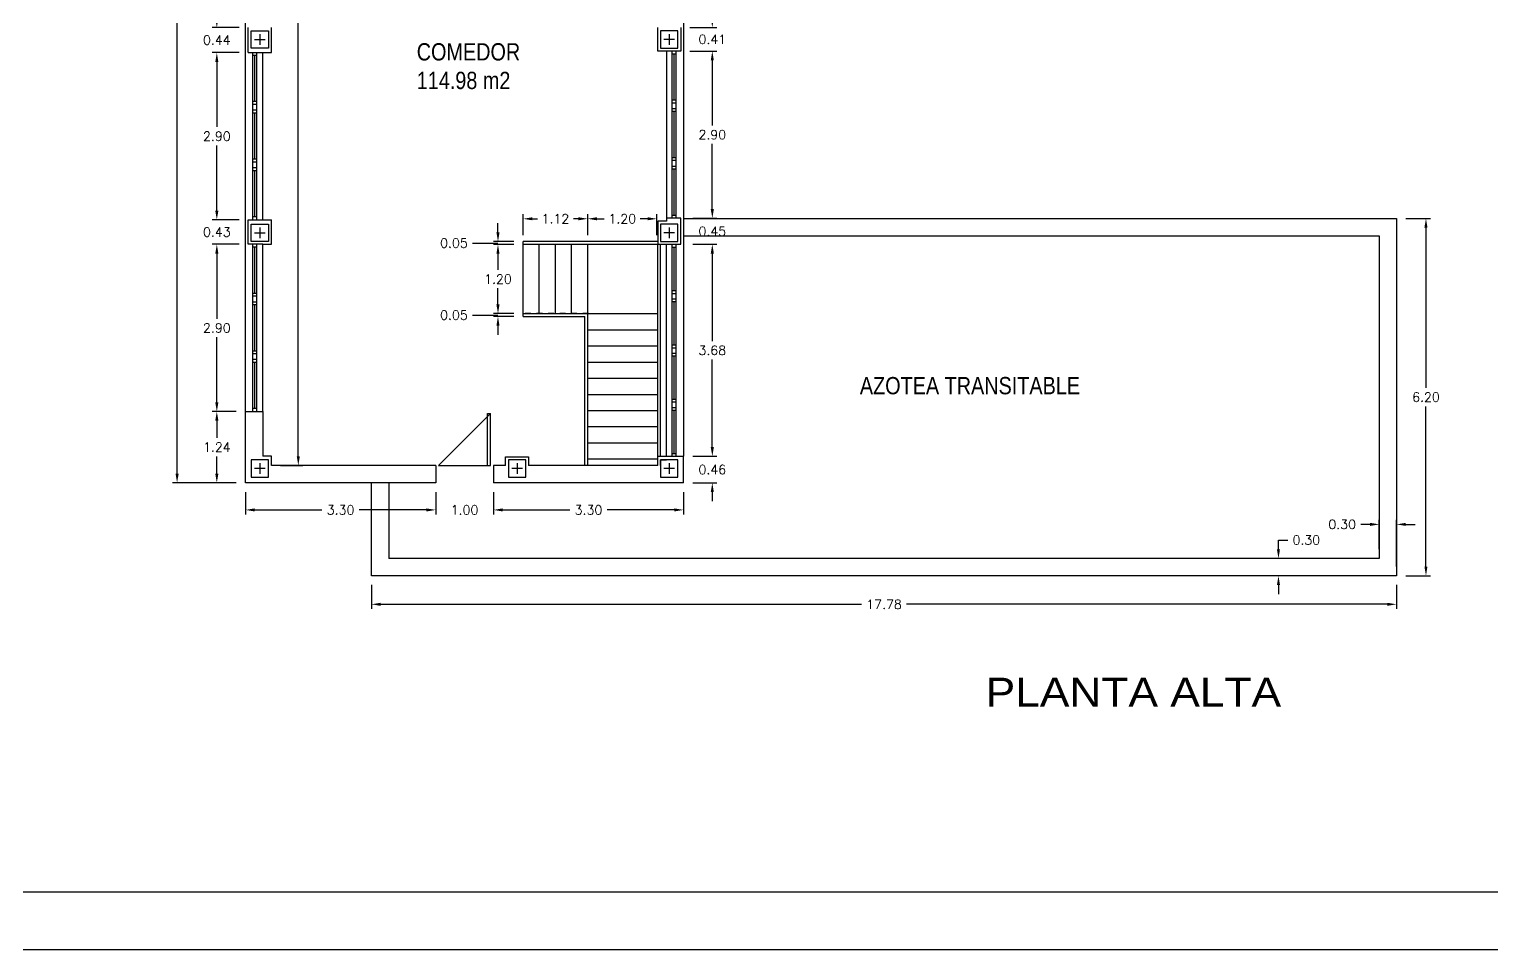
# Model space of a CAD drawing. Header units: millimetres. Extents: x 221.2 to 305.3, y 141.3 to 200.7.
# Drawn here: x 246.61 to 271.97, y 141.31 to 157.28 of the extents above; entities that cross this region are included whole.
import ezdxf
from ezdxf.enums import TextEntityAlignment as Align

# ---------------------------------------------------------------- set-up
doc = ezdxf.new("R2010")
doc.units = ezdxf.units.MM
doc.linetypes.add('TRAZOS', pattern=[0.75, 0.5, -0.25])
for name, color, linetype in [('01', 9, 'Continuous'), ('015', 1, 'Continuous'), ('018', 3, 'Continuous'), ('02', 2, 'Continuous'), ('06', 6, 'Continuous'), ('COTAS', 7, 'Continuous'), ('LINEA', 3, 'Continuous'), ('MUROS', 2, 'Continuous'), ('PILARES', 2, 'Continuous'), ('PUERTAS', 3, 'Continuous'), ('TEXTOS', 7, 'Continuous'), ('VENTANAS', 9, 'Continuous')]:
    doc.layers.add(name, color=color, linetype=linetype)
doc.styles.add('MJ', font='techl___.ttf')
doc.styles.add('SMALL', font='ARIAL.TTF', dxfattribs={"height": 0.1})
doc.styles.get("Standard").update_dxf_attribs({"font": 'romans.shx'})
doc.dimstyles.new('ANTONIO', dxfattribs={"dimscale": 0.1, "dimtxt": 1.6, "dimasz": 1.6, "dimexe": 0.8, "dimexo": 1.6, "dimgap": 0.8, "dimtad": 0, "dimtih": 1, "dimtoh": 1, "dimzin": 0, "dimdsep": 46, "dimtxsty": 'Standard', "dimcen": 0.5, "dimclrd": 1, "dimclre": 1, "dimclrt": 7, "dimadec": 0, "dimazin": 0, "dimtfac": 1, "dimtofl": 0, "dimtmove": 0, "dimatfit": 3, "dimfxl": 1, "dimtolj": 1, "dimtzin": 0, "dimarcsym": 0})

# ---------------------------------------------------------------- blocks, each defined once
blk = doc.blocks.new('A1H')
at = {"layer": '015'}
blk.add_lwpolyline([(-831, -10), (-831, 584), (10, 584), (10, -10)], close=True, dxfattribs=at)
at = {"layer": '06'}
blk.add_lwpolyline([(-806, 0), (-806, 574), (0, 574), (0, 0)], close=True, dxfattribs=at)
blk = doc.blocks.new('*D26')
at = {"layer": 'COTAS', "color": 1, "linetype": 'Continuous', "lineweight": -2, "ltscale": 0.07}
for p, q in [((250.246, 156.875), (249.78, 156.875)), ((249.86, 156.715), (249.86, 155.585)), ((249.86, 154.135), (249.86, 155.265)), ((250.246, 153.975), (249.78, 153.975))]:
    blk.add_line(p, q, dxfattribs=at)
at = {"layer": 'COTAS', "color": 1}
for points in [[(249.887, 156.715), (249.833, 156.715), (249.86, 156.875)], [(249.833, 154.135), (249.887, 154.135), (249.86, 153.975)]]:
    blk.add_solid(points, dxfattribs=at)
at = {"layer": 'Defpoints', "color": 0}
for p in [(250.406, 156.875), (249.86, 153.975), (250.406, 153.975)]:
    blk.add_point(p, dxfattribs=at)
at = {"layer": 'COTAS', "color": 7, "insert": (249.86, 155.425), "char_height": 0.16, "attachment_point": 5}
blk.add_mtext('\\A1;2.90', dxfattribs=at)
blk = doc.blocks.new('*D27')
at = {"layer": 'COTAS', "color": 1, "linetype": 'Continuous', "lineweight": -2, "ltscale": 0.07}
for p, q in [((250.246, 153.549), (249.78, 153.549)), ((249.86, 153.389), (249.86, 152.258)), ((249.86, 150.808), (249.86, 151.938)), ((250.196, 150.648), (249.78, 150.648))]:
    blk.add_line(p, q, dxfattribs=at)
at = {"layer": 'COTAS', "color": 1}
for points in [[(249.887, 153.389), (249.833, 153.389), (249.86, 153.549)], [(249.833, 150.808), (249.887, 150.808), (249.86, 150.648)]]:
    blk.add_solid(points, dxfattribs=at)
at = {"layer": 'Defpoints', "color": 0}
for p in [(250.406, 153.549), (249.86, 150.648), (250.356, 150.648)]:
    blk.add_point(p, dxfattribs=at)
at = {"layer": 'COTAS', "color": 7, "insert": (249.86, 152.098), "char_height": 0.16, "attachment_point": 5}
blk.add_mtext('\\A1;2.90', dxfattribs=at)
blk = doc.blocks.new('*D28')
at = {"layer": 'COTAS', "color": 1, "linetype": 'Continuous', "lineweight": -2, "ltscale": 0.07}
for p, q in [((250.196, 150.648), (249.78, 150.648)), ((249.86, 150.488), (249.86, 150.19)), ((249.86, 149.571), (249.86, 149.87)), ((250.196, 149.411), (249.78, 149.411))]:
    blk.add_line(p, q, dxfattribs=at)
at = {"layer": 'COTAS', "color": 1}
for points in [[(249.887, 150.488), (249.833, 150.488), (249.86, 150.648)], [(249.833, 149.571), (249.887, 149.571), (249.86, 149.411)]]:
    blk.add_solid(points, dxfattribs=at)
at = {"layer": 'Defpoints', "color": 0}
for p in [(250.356, 150.648), (249.86, 149.411), (250.356, 149.411)]:
    blk.add_point(p, dxfattribs=at)
at = {"layer": 'COTAS', "color": 7, "insert": (249.86, 150.03), "char_height": 0.16, "attachment_point": 5}
blk.add_mtext('\\A1;1.24', dxfattribs=at)
blk = doc.blocks.new('*D29')
at = {"layer": 'COTAS', "color": 1, "linetype": 'Continuous', "lineweight": -2, "ltscale": 0.07}
for p, q in [((254.656, 149.251), (254.656, 148.861)), ((257.956, 149.251), (257.956, 148.861)), ((254.816, 148.941), (255.982, 148.941)), ((257.796, 148.941), (256.63, 148.941))]:
    blk.add_line(p, q, dxfattribs=at)
at = {"layer": 'COTAS', "color": 1}
for points in [[(254.816, 148.967), (254.816, 148.914), (254.656, 148.941)], [(257.796, 148.914), (257.796, 148.967), (257.956, 148.941)]]:
    blk.add_solid(points, dxfattribs=at)
at = {"layer": 'Defpoints', "color": 0}
for p in [(254.656, 149.411), (257.956, 149.411), (254.656, 148.941)]:
    blk.add_point(p, dxfattribs=at)
at = {"layer": 'COTAS', "color": 7, "insert": (256.306, 148.941), "char_height": 0.16, "attachment_point": 5}
blk.add_mtext('\\A1;3.30', dxfattribs=at)
blk = doc.blocks.new('*D30')
at = {"layer": 'COTAS', "color": 1, "linetype": 'Continuous', "lineweight": -2, "ltscale": 0.07}
for p, q in [((253.656, 149.251), (253.656, 148.861)), ((254.656, 149.251), (254.656, 148.861)), ((253.496, 148.941), (253.336, 148.941)), ((254.816, 148.941), (254.976, 148.941))]:
    blk.add_line(p, q, dxfattribs=at)
at = {"layer": 'COTAS', "color": 1}
for points in [[(253.496, 148.914), (253.496, 148.967), (253.656, 148.941)], [(254.816, 148.967), (254.816, 148.914), (254.656, 148.941)]]:
    blk.add_solid(points, dxfattribs=at)
at = {"layer": 'Defpoints', "color": 0}
for p in [(253.656, 149.411), (254.656, 149.411), (253.656, 148.941)]:
    blk.add_point(p, dxfattribs=at)
at = {"layer": 'COTAS', "color": 7, "insert": (254.156, 148.941), "char_height": 0.16, "attachment_point": 5}
blk.add_mtext('\\A1;1.00', dxfattribs=at)
blk = doc.blocks.new('*D31')
at = {"layer": 'COTAS', "color": 1, "linetype": 'Continuous', "lineweight": -2, "ltscale": 0.07}
for p, q in [((250.356, 149.251), (250.356, 148.861)), ((253.656, 149.251), (253.656, 148.861)), ((250.516, 148.941), (251.682, 148.941)), ((253.496, 148.941), (252.33, 148.941))]:
    blk.add_line(p, q, dxfattribs=at)
at = {"layer": 'COTAS', "color": 1}
for points in [[(250.516, 148.967), (250.516, 148.914), (250.356, 148.941)], [(253.496, 148.914), (253.496, 148.967), (253.656, 148.941)]]:
    blk.add_solid(points, dxfattribs=at)
at = {"layer": 'Defpoints', "color": 0}
for p in [(250.356, 149.411), (253.656, 149.411), (250.356, 148.941)]:
    blk.add_point(p, dxfattribs=at)
at = {"layer": 'COTAS', "color": 7, "insert": (252.006, 148.941), "char_height": 0.16, "attachment_point": 5}
blk.add_mtext('\\A1;3.30', dxfattribs=at)
blk = doc.blocks.new('*D32')
at = {"layer": 'COTAS', "color": 1, "linetype": 'Continuous', "lineweight": -2, "ltscale": 0.07}
for p, q in [((258.453, 157.471), (258.453, 157.631)), ((258.066, 157.311), (258.533, 157.311)), ((258.066, 156.901), (258.533, 156.901)), ((258.453, 156.741), (258.453, 156.581))]:
    blk.add_line(p, q, dxfattribs=at)
at = {"layer": 'COTAS', "color": 1}
for points in [[(258.426, 157.471), (258.48, 157.471), (258.453, 157.311)], [(258.48, 156.741), (258.426, 156.741), (258.453, 156.901)]]:
    blk.add_solid(points, dxfattribs=at)
at = {"layer": 'Defpoints', "color": 0}
for p in [(257.906, 157.311), (258.453, 157.311), (257.906, 156.901)]:
    blk.add_point(p, dxfattribs=at)
at = {"layer": 'COTAS', "color": 7, "insert": (258.453, 157.106), "char_height": 0.16, "attachment_point": 5}
blk.add_mtext('\\A1;0.41', dxfattribs=at)
blk = doc.blocks.new('*D41')
at = {"layer": 'COTAS', "color": 1, "linetype": 'Continuous', "lineweight": -2, "ltscale": 0.07}
for p, q in [((250.196, 167.311), (249.091, 167.311)), ((249.171, 167.151), (249.171, 158.521)), ((249.171, 149.571), (249.171, 158.201)), ((250.196, 149.411), (249.091, 149.411))]:
    blk.add_line(p, q, dxfattribs=at)
at = {"layer": 'COTAS', "color": 1}
for points in [[(249.198, 167.151), (249.144, 167.151), (249.171, 167.311)], [(249.144, 149.571), (249.198, 149.571), (249.171, 149.411)]]:
    blk.add_solid(points, dxfattribs=at)
at = {"layer": 'Defpoints', "color": 0}
for p in [(250.356, 167.311), (249.171, 149.411), (250.356, 149.411)]:
    blk.add_point(p, dxfattribs=at)
at = {"layer": 'COTAS', "color": 7, "insert": (249.171, 158.361), "char_height": 0.16, "attachment_point": 5}
blk.add_mtext('\\A1;17.90', dxfattribs=at)
blk = doc.blocks.new('*D42')
at = {"layer": 'COTAS', "color": 1, "linetype": 'Continuous', "lineweight": -2, "ltscale": 0.07}
for p, q in [((252.541, 147.638), (252.541, 147.223)), ((270.32, 147.638), (270.32, 147.223)), ((252.701, 147.303), (261.042, 147.303)), ((270.16, 147.303), (261.82, 147.303))]:
    blk.add_line(p, q, dxfattribs=at)
at = {"layer": 'COTAS', "color": 1}
for points in [[(252.701, 147.329), (252.701, 147.276), (252.541, 147.303)], [(270.16, 147.276), (270.16, 147.329), (270.32, 147.303)]]:
    blk.add_solid(points, dxfattribs=at)
at = {"layer": 'Defpoints', "color": 0}
for p in [(252.541, 147.798), (270.32, 147.798), (270.32, 147.303)]:
    blk.add_point(p, dxfattribs=at)
at = {"layer": 'COTAS', "color": 7, "insert": (261.431, 147.303), "char_height": 0.16, "attachment_point": 5}
blk.add_mtext('\\A1;17.78', dxfattribs=at)
blk = doc.blocks.new('*D43')
at = {"layer": 'COTAS', "color": 1, "linetype": 'Continuous', "lineweight": -2, "ltscale": 0.07}
for p, q in [((270.48, 153.999), (270.91, 153.999)), ((270.83, 153.839), (270.83, 151.058)), ((270.83, 147.958), (270.83, 150.738)), ((270.48, 147.798), (270.91, 147.798))]:
    blk.add_line(p, q, dxfattribs=at)
at = {"layer": 'COTAS', "color": 1}
for points in [[(270.856, 153.839), (270.803, 153.839), (270.83, 153.999)], [(270.803, 147.958), (270.856, 147.958), (270.83, 147.798)]]:
    blk.add_solid(points, dxfattribs=at)
at = {"layer": 'Defpoints', "color": 0}
for p in [(270.32, 153.999), (270.83, 153.999), (270.32, 147.798)]:
    blk.add_point(p, dxfattribs=at)
at = {"layer": 'COTAS', "color": 7, "insert": (270.83, 150.898), "char_height": 0.16, "attachment_point": 5}
blk.add_mtext('\\A1;6.20', dxfattribs=at)
blk = doc.blocks.new('*D44')
at = {"layer": 'COTAS', "color": 1, "linetype": 'Continuous', "lineweight": -2, "ltscale": 0.07}
for p, q in [((269.86, 148.69), (269.7, 148.69)), ((270.02, 148.258), (270.02, 148.77)), ((270.32, 147.958), (270.32, 148.77)), ((270.48, 148.69), (270.64, 148.69))]:
    blk.add_line(p, q, dxfattribs=at)
at = {"layer": 'COTAS', "color": 1}
for points in [[(269.86, 148.663), (269.86, 148.716), (270.02, 148.69)], [(270.48, 148.716), (270.48, 148.663), (270.32, 148.69)]]:
    blk.add_solid(points, dxfattribs=at)
at = {"layer": 'Defpoints', "color": 0}
for p in [(270.02, 148.69), (270.02, 148.098), (270.32, 147.798)]:
    blk.add_point(p, dxfattribs=at)
at = {"layer": 'COTAS', "color": 7, "insert": (269.377, 148.69), "char_height": 0.16, "attachment_point": 5}
blk.add_mtext('\\A1;0.30', dxfattribs=at)
blk = doc.blocks.new('*D45')
at = {"layer": 'COTAS', "color": 1, "linetype": 'Continuous', "lineweight": -2, "ltscale": 0.07}
for p, q in [((268.272, 148.418), (268.432, 148.418)), ((268.272, 148.258), (268.272, 148.418)), ((269.86, 148.098), (268.192, 148.098)), ((270.16, 147.798), (268.192, 147.798)), ((268.272, 147.638), (268.272, 147.478))]:
    blk.add_line(p, q, dxfattribs=at)
at = {"layer": 'COTAS', "color": 1}
for points in [[(268.245, 148.258), (268.298, 148.258), (268.272, 148.098)], [(268.298, 147.638), (268.245, 147.638), (268.272, 147.798)]]:
    blk.add_solid(points, dxfattribs=at)
at = {"layer": 'Defpoints', "color": 0}
for p in [(268.272, 148.098), (270.02, 148.098), (270.32, 147.798)]:
    blk.add_point(p, dxfattribs=at)
at = {"layer": 'COTAS', "color": 7, "insert": (268.755, 148.418), "char_height": 0.16, "attachment_point": 5}
blk.add_mtext('\\A1;0.30', dxfattribs=at)
blk = doc.blocks.new('*D46')
at = {"layer": 'COTAS', "color": 1, "linetype": 'Continuous', "lineweight": -2, "ltscale": 0.07}
for p, q in [((251.016, 167.011), (251.353, 167.011)), ((251.273, 166.851), (251.273, 158.521)), ((251.273, 149.871), (251.273, 158.201)), ((250.966, 149.711), (251.353, 149.711))]:
    blk.add_line(p, q, dxfattribs=at)
at = {"layer": 'COTAS', "color": 1}
for points in [[(251.299, 166.851), (251.246, 166.851), (251.273, 167.011)], [(251.246, 149.871), (251.299, 149.871), (251.273, 149.711)]]:
    blk.add_solid(points, dxfattribs=at)
at = {"layer": 'Defpoints', "color": 0}
for p in [(250.856, 167.011), (250.806, 149.711), (251.273, 149.711)]:
    blk.add_point(p, dxfattribs=at)
at = {"layer": 'COTAS', "color": 7, "insert": (251.273, 158.361), "char_height": 0.16, "attachment_point": 5}
blk.add_mtext('\\A1;17.30', dxfattribs=at)
blk = doc.blocks.new('*D48')
at = {"layer": 'COTAS', "color": 1, "linetype": 'Continuous', "lineweight": -2, "ltscale": 0.07}
for p, q in [((255.012, 153.546), (254.656, 153.546)), ((254.736, 153.386), (254.736, 153.106)), ((254.736, 152.506), (254.736, 152.786)), ((255.012, 152.346), (254.656, 152.346))]:
    blk.add_line(p, q, dxfattribs=at)
at = {"layer": 'COTAS', "color": 1}
for points in [[(254.763, 153.386), (254.709, 153.386), (254.736, 153.546)], [(254.709, 152.506), (254.763, 152.506), (254.736, 152.346)]]:
    blk.add_solid(points, dxfattribs=at)
at = {"layer": 'Defpoints', "color": 0}
for p in [(254.736, 153.546), (255.172, 153.546), (255.172, 152.346)]:
    blk.add_point(p, dxfattribs=at)
at = {"layer": 'COTAS', "color": 7, "insert": (254.736, 152.946), "char_height": 0.16, "attachment_point": 5}
blk.add_mtext('\\A1;1.20', dxfattribs=at)
blk = doc.blocks.new('*D49')
at = {"layer": 'COTAS', "color": 1, "linetype": 'Continuous', "lineweight": -2, "ltscale": 0.07}
for p, q in [((254.736, 153.756), (254.736, 153.916)), ((254.296, 153.571), (254.456, 153.571)), ((254.456, 153.571), (254.736, 153.571)), ((255.012, 153.596), (254.656, 153.596)), ((255.012, 153.546), (254.656, 153.546)), ((254.736, 153.386), (254.736, 153.226))]:
    blk.add_line(p, q, dxfattribs=at)
at = {"layer": 'COTAS', "color": 1}
for points in [[(254.709, 153.756), (254.763, 153.756), (254.736, 153.596)], [(254.763, 153.386), (254.709, 153.386), (254.736, 153.546)]]:
    blk.add_solid(points, dxfattribs=at)
at = {"layer": 'Defpoints', "color": 0}
for p in [(254.736, 153.596), (255.172, 153.596), (255.172, 153.546)]:
    blk.add_point(p, dxfattribs=at)
at = {"layer": 'COTAS', "color": 7, "insert": (253.972, 153.571), "char_height": 0.16, "attachment_point": 5}
blk.add_mtext('\\A1;0.05', dxfattribs=at)
blk = doc.blocks.new('*D50')
at = {"layer": 'COTAS', "color": 1, "linetype": 'Continuous', "lineweight": -2, "ltscale": 0.07}
for p, q in [((255.172, 153.706), (255.172, 154.072)), ((255.332, 153.992), (255.419, 153.992)), ((256.132, 153.992), (256.044, 153.992)), ((256.292, 153.706), (256.292, 154.072))]:
    blk.add_line(p, q, dxfattribs=at)
at = {"layer": 'COTAS', "color": 1}
for points in [[(255.332, 154.019), (255.332, 153.966), (255.172, 153.992)], [(256.132, 153.966), (256.132, 154.019), (256.292, 153.992)]]:
    blk.add_solid(points, dxfattribs=at)
at = {"layer": 'Defpoints', "color": 0}
for p in [(256.292, 153.992), (255.172, 153.546), (256.292, 153.546)]:
    blk.add_point(p, dxfattribs=at)
at = {"layer": 'COTAS', "color": 7, "insert": (255.732, 153.992), "char_height": 0.16, "attachment_point": 5}
blk.add_mtext('\\A1;1.12', dxfattribs=at)
blk = doc.blocks.new('*D51')
at = {"layer": 'COTAS', "color": 1, "linetype": 'Continuous', "lineweight": -2, "ltscale": 0.07}
for p, q in [((256.292, 153.706), (256.292, 154.072)), ((256.452, 153.992), (256.579, 153.992)), ((257.332, 153.992), (257.204, 153.992)), ((257.492, 153.706), (257.492, 154.072))]:
    blk.add_line(p, q, dxfattribs=at)
at = {"layer": 'COTAS', "color": 1}
for points in [[(256.452, 154.019), (256.452, 153.966), (256.292, 153.992)], [(257.332, 153.966), (257.332, 154.019), (257.492, 153.992)]]:
    blk.add_solid(points, dxfattribs=at)
at = {"layer": 'Defpoints', "color": 0}
for p in [(257.492, 153.992), (256.292, 153.546), (257.492, 153.546)]:
    blk.add_point(p, dxfattribs=at)
at = {"layer": 'COTAS', "color": 7, "insert": (256.892, 153.992), "char_height": 0.16, "attachment_point": 5}
blk.add_mtext('\\A1;1.20', dxfattribs=at)
blk = doc.blocks.new('*D146')
at = {"layer": 'COTAS', "color": 1, "linetype": 'Continuous', "lineweight": -2, "ltscale": 0.07}
for p, q in [((249.86, 157.471), (249.86, 157.631)), ((250.246, 157.311), (249.78, 157.311)), ((250.246, 156.875), (249.78, 156.875)), ((249.86, 156.715), (249.86, 156.555))]:
    blk.add_line(p, q, dxfattribs=at)
at = {"layer": 'COTAS', "color": 1}
for points in [[(249.833, 157.471), (249.887, 157.471), (249.86, 157.311)], [(249.887, 156.715), (249.833, 156.715), (249.86, 156.875)]]:
    blk.add_solid(points, dxfattribs=at)
at = {"layer": 'Defpoints', "color": 0}
for p in [(250.406, 157.311), (249.86, 156.875), (250.406, 156.875)]:
    blk.add_point(p, dxfattribs=at)
at = {"layer": 'COTAS', "color": 7, "insert": (249.86, 157.093), "char_height": 0.16, "attachment_point": 5}
blk.add_mtext('\\A1;0.44', dxfattribs=at)
blk = doc.blocks.new('*D147')
at = {"layer": 'COTAS', "color": 1, "linetype": 'Continuous', "lineweight": -2, "ltscale": 0.07}
for p, q in [((249.86, 154.135), (249.86, 154.295)), ((250.246, 153.975), (249.78, 153.975)), ((250.246, 153.549), (249.78, 153.549)), ((249.86, 153.389), (249.86, 153.229))]:
    blk.add_line(p, q, dxfattribs=at)
at = {"layer": 'COTAS', "color": 1}
for points in [[(249.833, 154.135), (249.887, 154.135), (249.86, 153.975)], [(249.887, 153.389), (249.833, 153.389), (249.86, 153.549)]]:
    blk.add_solid(points, dxfattribs=at)
at = {"layer": 'Defpoints', "color": 0}
for p in [(250.406, 153.975), (249.86, 153.549), (250.406, 153.549)]:
    blk.add_point(p, dxfattribs=at)
at = {"layer": 'COTAS', "color": 7, "insert": (249.86, 153.762), "char_height": 0.16, "attachment_point": 5}
blk.add_mtext('\\A1;0.43', dxfattribs=at)
blk = doc.blocks.new('*D150')
at = {"layer": 'COTAS', "color": 1, "linetype": 'Continuous', "lineweight": -2, "ltscale": 0.07}
for p, q in [((258.066, 156.901), (258.533, 156.901)), ((258.453, 156.741), (258.453, 155.611)), ((258.453, 154.161), (258.453, 155.291)), ((258.116, 154.001), (258.533, 154.001))]:
    blk.add_line(p, q, dxfattribs=at)
at = {"layer": 'COTAS', "color": 1}
for points in [[(258.48, 156.741), (258.426, 156.741), (258.453, 156.901)], [(258.426, 154.161), (258.48, 154.161), (258.453, 154.001)]]:
    blk.add_solid(points, dxfattribs=at)
at = {"layer": 'Defpoints', "color": 0}
for p in [(257.906, 156.901), (257.956, 154.001), (258.453, 154.001)]:
    blk.add_point(p, dxfattribs=at)
at = {"layer": 'COTAS', "color": 7, "insert": (258.453, 155.451), "char_height": 0.16, "attachment_point": 5}
blk.add_mtext('\\A1;2.90', dxfattribs=at)
blk = doc.blocks.new('*D151')
at = {"layer": 'COTAS', "color": 1, "linetype": 'Continuous', "lineweight": -2, "ltscale": 0.07}
for p, q in [((258.453, 154.161), (258.453, 154.321)), ((258.116, 154.001), (258.533, 154.001)), ((258.116, 153.549), (258.533, 153.549)), ((258.453, 153.389), (258.453, 153.229))]:
    blk.add_line(p, q, dxfattribs=at)
at = {"layer": 'COTAS', "color": 1}
for points in [[(258.426, 154.161), (258.48, 154.161), (258.453, 154.001)], [(258.48, 153.389), (258.426, 153.389), (258.453, 153.549)]]:
    blk.add_solid(points, dxfattribs=at)
at = {"layer": 'Defpoints', "color": 0}
for p in [(257.956, 154.001), (257.956, 153.549), (258.453, 153.549)]:
    blk.add_point(p, dxfattribs=at)
at = {"layer": 'COTAS', "color": 7, "insert": (258.453, 153.775), "char_height": 0.16, "attachment_point": 5}
blk.add_mtext('\\A1;0.45', dxfattribs=at)
blk = doc.blocks.new('*D152')
at = {"layer": 'COTAS', "color": 1, "linetype": 'Continuous', "lineweight": -2, "ltscale": 0.07}
for p, q in [((258.116, 153.549), (258.533, 153.549)), ((258.453, 153.389), (258.453, 151.87)), ((258.453, 150.031), (258.453, 151.55)), ((258.116, 149.871), (258.533, 149.871))]:
    blk.add_line(p, q, dxfattribs=at)
at = {"layer": 'COTAS', "color": 1}
for points in [[(258.48, 153.389), (258.426, 153.389), (258.453, 153.549)], [(258.426, 150.031), (258.48, 150.031), (258.453, 149.871)]]:
    blk.add_solid(points, dxfattribs=at)
at = {"layer": 'Defpoints', "color": 0}
for p in [(257.956, 153.549), (257.956, 149.871), (258.453, 149.871)]:
    blk.add_point(p, dxfattribs=at)
at = {"layer": 'COTAS', "color": 7, "insert": (258.453, 151.71), "char_height": 0.16, "attachment_point": 5}
blk.add_mtext('\\A1;3.68', dxfattribs=at)
blk = doc.blocks.new('*D153')
at = {"layer": 'COTAS', "color": 1, "linetype": 'Continuous', "lineweight": -2, "ltscale": 0.07}
for p, q in [((258.453, 150.031), (258.453, 150.191)), ((258.116, 149.871), (258.533, 149.871)), ((258.116, 149.411), (258.533, 149.411)), ((258.453, 149.251), (258.453, 149.091))]:
    blk.add_line(p, q, dxfattribs=at)
at = {"layer": 'COTAS', "color": 1}
for points in [[(258.426, 150.031), (258.48, 150.031), (258.453, 149.871)], [(258.48, 149.251), (258.426, 149.251), (258.453, 149.411)]]:
    blk.add_solid(points, dxfattribs=at)
at = {"layer": 'Defpoints', "color": 0}
for p in [(257.956, 149.871), (257.956, 149.411), (258.453, 149.411)]:
    blk.add_point(p, dxfattribs=at)
at = {"layer": 'COTAS', "color": 7, "insert": (258.453, 149.641), "char_height": 0.16, "attachment_point": 5}
blk.add_mtext('\\A1;0.46', dxfattribs=at)
blk = doc.blocks.new('*D154')
at = {"layer": 'COTAS', "color": 1, "linetype": 'Continuous', "lineweight": -2, "ltscale": 0.07}
for p, q in [((254.736, 152.506), (254.736, 152.666)), ((254.296, 152.321), (254.456, 152.321)), ((254.456, 152.321), (254.736, 152.321)), ((255.012, 152.346), (254.656, 152.346)), ((255.012, 152.296), (254.656, 152.296)), ((254.736, 152.136), (254.736, 151.976))]:
    blk.add_line(p, q, dxfattribs=at)
at = {"layer": 'COTAS', "color": 1}
for points in [[(254.709, 152.506), (254.763, 152.506), (254.736, 152.346)], [(254.763, 152.136), (254.709, 152.136), (254.736, 152.296)]]:
    blk.add_solid(points, dxfattribs=at)
at = {"layer": 'Defpoints', "color": 0}
for p in [(254.736, 152.296), (255.172, 152.346), (255.172, 152.296)]:
    blk.add_point(p, dxfattribs=at)
at = {"layer": 'COTAS', "color": 7, "insert": (253.972, 152.321), "char_height": 0.16, "attachment_point": 5}
blk.add_mtext('\\A1;0.05', dxfattribs=at)
blk = doc.blocks.new('A$C64186889')
at = {"layer": 'PILARES', "linetype": 'Continuous', "ltscale": 0.07}
for p, q in [((0.243, 0.15), (0.057, 0.15)), ((0.15, 0.243), (0.15, 0.057))]:
    blk.add_line(p, q, dxfattribs=at)
blk.add_lwpolyline([(0, 0), (0.3, 0), (0.3, 0.3), (0, 0.3)], close=True, dxfattribs=at)

msp = doc.modelspace()

# ---------------------------------------------------------------- linework, layer by layer
at = {"linetype": 'Continuous'}
for p, q in [((257.956, 153.999), (270.32, 153.999)), ((270.32, 153.999), (270.32, 147.798)), ((257.956, 153.699), (270.02, 153.699)), ((270.02, 153.699), (270.02, 148.098)), ((252.541, 147.798), (252.541, 149.411)), ((252.841, 149.411), (252.841, 148.098)), ((270.02, 148.098), (252.841, 148.098)), ((270.02, 148.098), (252.841, 148.098)), ((257.956, 147.798), (252.541, 147.798)), ((270.32, 147.798), (257.956, 147.798))]:
    msp.add_line(p, q, dxfattribs=at)
at = {"layer": '01', "linetype": 'Continuous', "ltscale": 0.07}
msp.add_line((257.826, 150.813), (257.756, 150.813), dxfattribs=at)
at = {"layer": '018', "linetype": 'Continuous', "ltscale": 0.07}
for p, q in [((250.356, 150.648), (250.356, 166.851)), ((257.956, 166.851), (257.956, 154.001)), ((257.956, 153.999), (257.956, 149.871)), ((253.656, 149.411), (253.656, 149.411)), ((254.656, 149.411), (254.656, 149.411))]:
    msp.add_line(p, q, dxfattribs=at)
at = {"layer": 'LINEA', "linetype": 'Continuous', "ltscale": 0.07}
for p, q in [((250.656, 153.975), (250.656, 156.875)), ((257.656, 156.901), (257.656, 154.001)), ((250.656, 150.648), (250.656, 153.549)), ((257.656, 149.871), (257.656, 153.549))]:
    msp.add_line(p, q, dxfattribs=at)
at = {"layer": 'MUROS'}
for p, q in [((250.406, 156.875), (250.406, 157.311)), ((250.406, 153.549), (250.406, 153.975)), ((257.656, 154.001), (257.656, 153.949)), ((257.906, 153.549), (257.906, 154.001)), ((257.506, 153.949), (257.506, 153.549)), ((250.356, 149.411), (250.356, 150.648)), ((253.656, 149.711), (250.806, 149.711)), ((253.656, 149.711), (253.656, 149.411)), ((254.656, 149.711), (254.656, 149.411)), ((254.868, 149.711), (254.656, 149.711)), ((257.506, 149.711), (255.268, 149.711)), ((257.956, 149.411), (257.956, 149.871)), ((253.656, 149.411), (250.356, 149.411)), ((257.956, 149.411), (254.656, 149.411))]:
    msp.add_line(p, q, dxfattribs=at)
at = {"layer": 'MUROS', "linetype": 'Continuous', "ltscale": 0.07}
for p, q in [((250.806, 156.875), (250.806, 157.311)), ((257.506, 156.901), (257.506, 157.311)), ((257.906, 157.311), (257.906, 156.901)), ((250.406, 156.875), (250.806, 156.875)), ((257.906, 156.901), (257.506, 156.901)), ((250.406, 153.975), (250.806, 153.975)), ((250.806, 153.549), (250.806, 153.975)), ((257.906, 154.001), (257.656, 154.001)), ((257.656, 153.949), (257.506, 153.949)), ((250.656, 153.549), (250.406, 153.549)), ((250.656, 153.549), (250.806, 153.549)), ((250.656, 153.549), (250.656, 153.549)), ((257.506, 153.549), (257.906, 153.549)), ((250.356, 150.648), (250.656, 150.648)), ((250.656, 150.648), (250.656, 149.871)), ((250.806, 149.871), (250.656, 149.871)), ((250.806, 149.711), (250.806, 149.871))]:
    msp.add_line(p, q, dxfattribs=at)
for points in [[(254.868, 149.711), (254.868, 149.861), (255.268, 149.861), (255.268, 149.711)], [(257.506, 149.711), (257.506, 149.871), (257.956, 149.871)], [(257.556, 149.711), (257.556, 149.811), (257.656, 149.811)]]:
    msp.add_lwpolyline(points, dxfattribs=at)
at = {"layer": 'PUERTAS', "linetype": 'TRAZOS', "ltscale": 0.07}
for p, q in [((255.172, 152.296), (255.172, 153.596)), ((256.306, 152.346), (255.172, 152.346))]:
    msp.add_line(p, q, dxfattribs=at)
at = {"layer": 'PUERTAS'}
for p, q in [((257.506, 153.596), (255.172, 153.596)), ((257.506, 153.546), (255.172, 153.546)), ((255.172, 152.346), (255.172, 153.546)), ((255.452, 152.346), (255.452, 153.546)), ((255.732, 152.346), (255.732, 153.546)), ((256.012, 152.346), (256.012, 153.546)), ((256.292, 152.346), (256.292, 153.546)), ((257.506, 149.871), (257.506, 153.546)), ((257.556, 149.871), (257.556, 153.546)), ((255.172, 152.346), (256.292, 152.346)), ((255.172, 152.296), (256.242, 152.296)), ((256.242, 149.711), (256.242, 152.296)), ((256.292, 149.711), (256.292, 152.346)), ((256.292, 152.346), (257.492, 152.346)), ((256.292, 152.066), (257.492, 152.066)), ((256.292, 151.786), (257.492, 151.786)), ((256.292, 151.506), (257.492, 151.506)), ((256.292, 151.226), (257.492, 151.226)), ((256.292, 150.946), (257.492, 150.946)), ((256.292, 150.666), (257.492, 150.666)), ((256.292, 150.386), (257.492, 150.386)), ((256.292, 150.106), (257.492, 150.106)), ((256.292, 149.826), (257.492, 149.826))]:
    msp.add_line(p, q, dxfattribs=at)
at = {"layer": 'PUERTAS', "linetype": 'Continuous'}
for p, q in [((254.606, 150.611), (253.706, 149.711)), ((254.553, 150.611), (254.606, 150.611)), ((254.553, 149.711), (254.553, 150.611)), ((254.606, 149.711), (254.606, 150.611)), ((253.706, 149.711), (254.606, 149.711))]:
    msp.add_line(p, q, dxfattribs=at)
at = {"layer": 'VENTANAS', "linetype": 'Continuous', "ltscale": 0.07}
for p, q in [((250.486, 153.975), (250.486, 156.875)), ((250.556, 156.825), (250.486, 156.825)), ((250.521, 156.025), (250.521, 156.825)), ((250.556, 153.975), (250.556, 156.875)), ((257.756, 154.001), (257.756, 156.901)), ((257.826, 156.851), (257.756, 156.851)), ((257.791, 156.051), (257.791, 156.851)), ((257.826, 154.001), (257.826, 156.901)), ((250.556, 156.025), (250.486, 156.025)), ((257.826, 156.051), (257.756, 156.051)), ((257.826, 156.001), (257.756, 156.001)), ((250.556, 155.975), (250.486, 155.975)), ((250.556, 155.875), (250.486, 155.875)), ((250.556, 155.825), (250.486, 155.825)), ((250.521, 155.025), (250.521, 155.825)), ((257.826, 155.901), (257.756, 155.901)), ((257.826, 155.851), (257.756, 155.851)), ((257.791, 155.051), (257.791, 155.851)), ((250.556, 155.025), (250.486, 155.025)), ((250.556, 154.975), (250.486, 154.975)), ((257.826, 155.051), (257.756, 155.051)), ((257.826, 155.001), (257.756, 155.001)), ((250.556, 154.875), (250.486, 154.875)), ((250.556, 154.825), (250.486, 154.825)), ((250.521, 154.025), (250.521, 154.825)), ((257.826, 154.901), (257.756, 154.901)), ((257.826, 154.851), (257.756, 154.851)), ((257.791, 154.051), (257.791, 154.851)), ((250.556, 154.025), (250.486, 154.025)), ((257.826, 154.051), (257.756, 154.051)), ((250.486, 150.648), (250.486, 153.549)), ((250.556, 153.499), (250.486, 153.499)), ((250.521, 152.698), (250.521, 153.499)), ((250.556, 150.648), (250.556, 153.549)), ((257.756, 149.87), (257.756, 153.549)), ((257.756, 153.499), (257.826, 153.499)), ((257.791, 152.748), (257.791, 153.499)), ((257.826, 149.87), (257.826, 153.549)), ((250.556, 152.698), (250.486, 152.698)), ((257.756, 152.748), (257.826, 152.748)), ((257.756, 152.698), (257.826, 152.698)), ((250.556, 152.648), (250.486, 152.648)), ((250.556, 152.548), (250.486, 152.548)), ((250.556, 152.498), (250.486, 152.498)), ((250.521, 151.698), (250.521, 152.498)), ((257.756, 152.606), (257.826, 152.606)), ((257.756, 152.556), (257.826, 152.556)), ((257.791, 151.806), (257.791, 152.556)), ((250.556, 151.698), (250.486, 151.698)), ((257.756, 151.806), (257.826, 151.806)), ((257.756, 151.756), (257.826, 151.756)), ((250.556, 151.648), (250.486, 151.648)), ((250.556, 151.548), (250.486, 151.548)), ((250.556, 151.498), (250.486, 151.498)), ((250.521, 150.698), (250.521, 151.498)), ((257.756, 151.663), (257.826, 151.663)), ((257.756, 151.613), (257.826, 151.613)), ((257.791, 150.863), (257.791, 151.613)), ((250.556, 150.698), (250.486, 150.698)), ((257.756, 150.863), (257.826, 150.863)), ((257.756, 150.72), (257.826, 150.72)), ((257.756, 150.67), (257.826, 150.67)), ((257.791, 149.92), (257.791, 150.67)), ((257.756, 149.92), (257.826, 149.92))]:
    msp.add_line(p, q, dxfattribs=at)

# ---------------------------------------------------------------- block references
at = {"layer": 'MUROS', "linetype": 'Continuous', "ltscale": 0.07, "xscale": 0.1000000000000227, "yscale": 0.1000000000000227, "zscale": 0.1}
msp.add_blockref('A1H', (304.343, 142.309), dxfattribs=at)
at = {"layer": 'PILARES', "linetype": 'Continuous', "ltscale": 0.07, "xscale": -1}
for p in [(250.756, 156.951), (250.756, 153.599)]:
    msp.add_blockref('A$C64186889', p, dxfattribs=at)
at = {"layer": 'PILARES', "linetype": 'Continuous', "ltscale": 0.07}
for p in [(257.556, 156.951), (257.556, 153.599), (250.456, 149.511), (254.918, 149.511), (257.556, 149.511)]:
    msp.add_blockref('A$C64186889', p, dxfattribs=at)

# ---------------------------------------------------------------- texts
at = {"layer": '02', "style": 'SMALL', "width": 1.1}
msp.add_text('PLANTA ALTA', height=0.5, dxfattribs=at).set_placement((263.194, 145.779), align=Align.MIDDLE_LEFT)
at = {"layer": 'TEXTOS', "style": 'MJ'}
for s, p in [('COMEDOR', (253.327, 156.739, -179)), ('114.98 m2', (253.327, 156.243, -179)), ('AZOTEA TRANSITABLE', (261.012, 150.947))]:
    msp.add_text(s, height=0.3, dxfattribs=at).set_placement(p)

# ---------------------------------------------------------------- dimensions: what is measured, and where the dimension line sits
at = {"layer": 'COTAS', "linetype": 'Continuous', "ltscale": 0.07}
for base, p1, p2, picture, middle in [((249.171, 149.411), (250.356, 167.311), (250.356, 149.411), '*D41', (249.171, 158.361)), ((251.273, 149.711), (250.856, 167.011), (250.806, 149.711), '*D46', (251.273, 158.361)), ((258.453, 157.311), (257.906, 156.901), (257.906, 157.311), '*D32', (258.453, 157.106)), ((270.83, 153.999), (270.32, 147.798), (270.32, 153.999), '*D43', (270.83, 150.898)), ((254.736, 153.546), (255.172, 152.346), (255.172, 153.546), '*D48', (254.736, 152.946)), ((268.272, 148.098), (270.32, 147.798), (270.02, 148.098), '*D45', (268.755, 148.418))]:
    dim = msp.add_linear_dim(base=base, p1=p1, p2=p2, angle=90, dimstyle='ANTONIO', dxfattribs=at)
    dim.commit()
    dim.dimension.update_dxf_attribs({"geometry": picture, "text_midpoint": middle})
for base, p1, p2, picture, middle in [((249.86, 156.875), (250.406, 157.311), (250.406, 156.875), '*D146', (249.86, 157.093)), ((249.86, 153.975), (250.406, 156.875), (250.406, 153.975), '*D26', (249.86, 155.425)), ((258.453, 154.001), (257.906, 156.901), (257.956, 154.001), '*D150', (258.453, 155.451)), ((249.86, 153.549), (250.406, 153.975), (250.406, 153.549), '*D147', (249.86, 153.762)), ((258.453, 153.549), (257.956, 154.001), (257.956, 153.549), '*D151', (258.453, 153.775)), ((254.736, 153.596), (255.172, 153.546), (255.172, 153.596), '*D49', (254.216, 153.571)), ((249.86, 150.648), (250.406, 153.549), (250.356, 150.648), '*D27', (249.86, 152.098)), ((258.453, 149.871), (257.956, 153.549), (257.956, 149.871), '*D152', (258.453, 151.71)), ((254.736, 152.296), (255.172, 152.346), (255.172, 152.296), '*D154', (254.216, 152.321)), ((249.86, 149.411), (250.356, 150.648), (250.356, 149.411), '*D28', (249.86, 150.03)), ((258.453, 149.411), (257.956, 149.871), (257.956, 149.411), '*D153', (258.453, 149.641))]:
    dim = msp.add_linear_dim(base=base, p1=p1, p2=p2, angle=90, dimstyle='ANTONIO', override={"dimtmove": 1}, dxfattribs=at)
    dim.commit()
    dim.dimension.update_dxf_attribs({"geometry": picture, "text_midpoint": middle})
for base, p1, p2, picture, middle in [((256.292, 153.992), (255.172, 153.546), (256.292, 153.546), '*D50', (255.732, 153.992)), ((254.656, 148.941), (257.956, 149.411), (254.656, 149.411), '*D29', (256.306, 148.941)), ((270.02, 148.69), (270.32, 147.798), (270.02, 148.098), '*D44', (269.377, 148.69)), ((270.32, 147.303), (252.541, 147.798), (270.32, 147.798), '*D42', (261.431, 147.303))]:
    dim = msp.add_linear_dim(base=base, p1=p1, p2=p2, dimstyle='ANTONIO', dxfattribs=at)
    dim.commit()
    dim.dimension.update_dxf_attribs({"geometry": picture, "text_midpoint": middle})
for base, p1, p2, picture, middle in [((257.492, 153.992), (256.292, 153.546), (257.492, 153.546), '*D51', (256.892, 153.992)), ((250.356, 148.941), (253.656, 149.411), (250.356, 149.411), '*D31', (252.006, 148.941)), ((253.656, 148.941), (254.656, 149.411), (253.656, 149.411), '*D30', (254.156, 148.941))]:
    dim = msp.add_linear_dim(base=base, p1=p1, p2=p2, dimstyle='ANTONIO', override={"dimtmove": 1}, dxfattribs=at)
    dim.commit()
    dim.dimension.update_dxf_attribs({"geometry": picture, "text_midpoint": middle})

doc.saveas('drawing.dxf')
